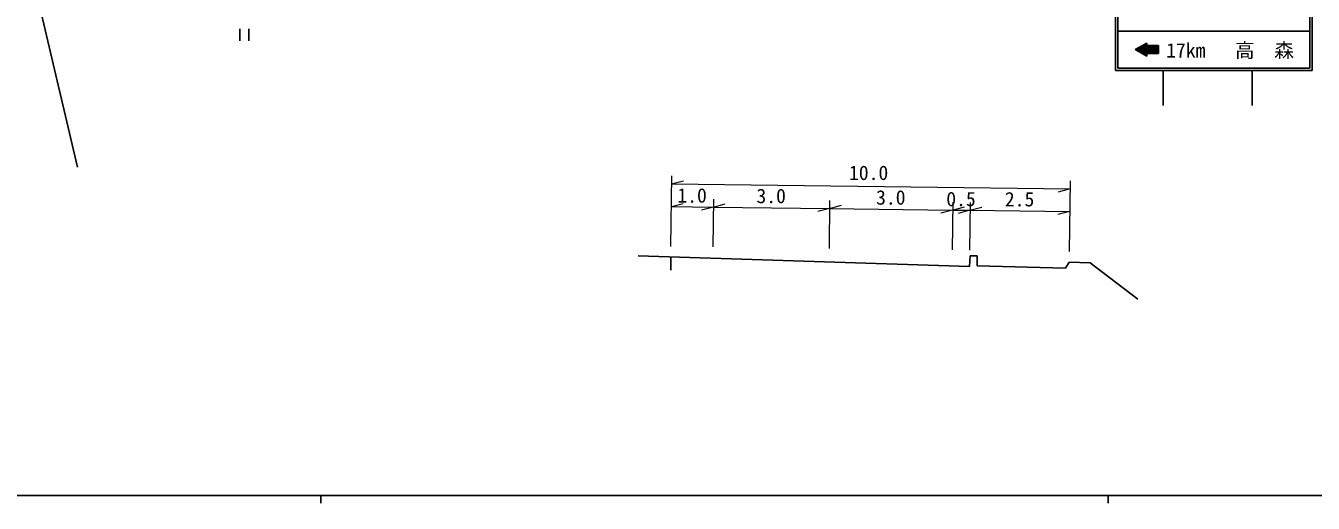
# Model space of a CAD drawing. Units: millimetres, scale not verified. Extents: x 40000 to 680000, y 20000 to 380000.
# Drawn here: x 130498 to 294048, y 204000 to 264650 of the extents above; entities that cross this region are included whole.
import ezdxf
from ezdxf.enums import TextEntityAlignment as Align

# ---------------------------------------------------------------- set-up
doc = ezdxf.new("R2010")
doc.units = ezdxf.units.MM
doc.header["$LTSCALE"] = 1000
for name, color, linetype, lineweight in [('M-BGD', 7, 'Continuous', 25), ('M-STR-HTXT', 7, 'Continuous', 13), ('M-STR-STRC', 7, 'Continuous', 25), ('M-TTL-BAND', 7, 'Continuous', 25)]:
    doc.layers.add(name, color=color, linetype=linetype, lineweight=lineweight)
doc.styles.add('ＭＳ ゴシック', font='')
doc.styles.get('ＭＳ ゴシック').set_extended_font_data('MS Gothic')

msp = doc.modelspace()

# ---------------------------------------------------------------- linework, layer by layer
at = {"layer": 'M-BGD'}
for p, q in [((132285, 266991), (137081, 246707)), ((157709, 264245), (157709, 262745)), ((158849, 262745), (158849, 264245)), ((208300, 235407), (250383, 234065)), ((212427, 235275), (212422, 233585)), ((250383, 234065), (250479, 235407)), ((250479, 235407), (251342, 235407)), ((251342, 235407), (251342, 234160)), ((251342, 234160), (262558, 233873)), ((262558, 233873), (263037, 234640)), ((263037, 234640), (265721, 234544)), ((265721, 234544), (271760, 229942))]:
    msp.add_line(p, q, dxfattribs=at)
at = {"layer": 'M-STR-HTXT'}
for p, q in [((212444, 236616), (212556, 245570)), ((212544, 244570), (214049, 244971)), ((212544, 244570), (263154, 243934)), ((263154, 243934), (261648, 243533)), ((263166, 244934), (263054, 235980)), ((212507, 241692), (214013, 242093)), ((217855, 242625), (217779, 236549)), ((232612, 242440), (232536, 236363)), ((248246, 242243), (248170, 236167)), ((250451, 242216), (250374, 236140)), ((212507, 241692), (217843, 241625)), ((217843, 241625), (216338, 241224)), ((217843, 241625), (219348, 242026)), ((217843, 241625), (232600, 241440)), ((232600, 241440), (231095, 241039)), ((232600, 241440), (234105, 241841)), ((232600, 241440), (248234, 241243)), ((248234, 241243), (246728, 240842)), ((248234, 241243), (249739, 241645)), ((248234, 241243), (250438, 241216)), ((250438, 241216), (248933, 240815)), ((250438, 241216), (251943, 241617)), ((250438, 241216), (263117, 241057)), ((263117, 241057), (261612, 240655))]:
    msp.add_line(p, q, dxfattribs=at)
at = {"layer": 'M-STR-STRC'}
for p, q in [((268931, 258973), (268931, 268973)), ((269231, 259273), (269231, 268673)), ((293631, 268673), (293631, 259273)), ((293931, 268973), (293931, 258973)), ((269231, 263973), (293631, 263973)), ((271406, 261623), (272906, 262456)), ((271540, 261549), (272906, 262308)), ((271674, 261474), (272906, 262159)), ((271808, 261400), (273109, 262123)), ((271942, 261326), (273377, 262123)), ((272076, 261251), (273645, 262123)), ((272209, 261177), (273913, 262123)), ((272343, 261103), (274180, 262123)), ((272477, 261028), (274406, 262100)), ((272906, 262123), (272906, 262456)), ((272906, 262123), (274406, 262123)), ((272916, 261123), (274406, 261951)), ((273183, 261123), (274406, 261803)), ((274406, 261123), (274406, 262123)), ((271406, 261623), (272906, 260790)), ((272611, 260954), (272906, 261118)), ((272745, 260880), (272906, 260969)), ((272879, 260805), (272906, 260821)), ((272906, 260790), (272906, 261123)), ((272906, 261123), (274406, 261123)), ((273451, 261123), (274406, 261654)), ((273719, 261123), (274406, 261505)), ((273986, 261123), (274406, 261356)), ((274254, 261123), (274406, 261208)), ((293931, 258973), (268931, 258973)), ((293631, 259273), (269231, 259273)), ((274979, 258973), (274979, 254524)), ((286268, 258973), (286268, 254524)), ((208300, 235407), (250383, 234065)), ((212427, 235275), (212422, 233585)), ((250383, 234065), (250479, 235407)), ((250479, 235407), (251342, 235407)), ((251342, 235407), (251342, 234160)), ((251342, 234160), (262558, 233873)), ((262558, 233873), (263037, 234640)), ((263037, 234640), (265721, 234544)), ((265721, 234544), (271760, 229942))]:
    msp.add_line(p, q, dxfattribs=at)
at = {"layer": 'M-TTL-BAND'}
for p, q in [((40000, 205000), (579000, 205000)), ((168000, 205000), (168000, 204000)), ((268000, 205000), (268000, 204000))]:
    msp.add_line(p, q, dxfattribs=at)

# ---------------------------------------------------------------- texts
at = {"layer": 'M-STR-HTXT', "style": 'ＭＳ ゴシック'}
for s, p in [('10.0', (235076, 244507)), ('1.0', (213272, 241630)), ('3.0', (223318, 241563)), ('3.0', (238514, 241377)), ('0.5', (247433, 241181)), ('2.5', (254875, 241154))]:
    msp.add_text(s, height=1833, dxfattribs=at).set_placement(p, align=Align.BOTTOM_LEFT)
at = {"layer": 'M-STR-STRC', "style": 'ＭＳ ゴシック'}
msp.add_text('17km\u3000 高  森', height=1833, dxfattribs=at).set_placement((275366, 260064), align=Align.BOTTOM_LEFT)

doc.saveas('drawing.dxf')
